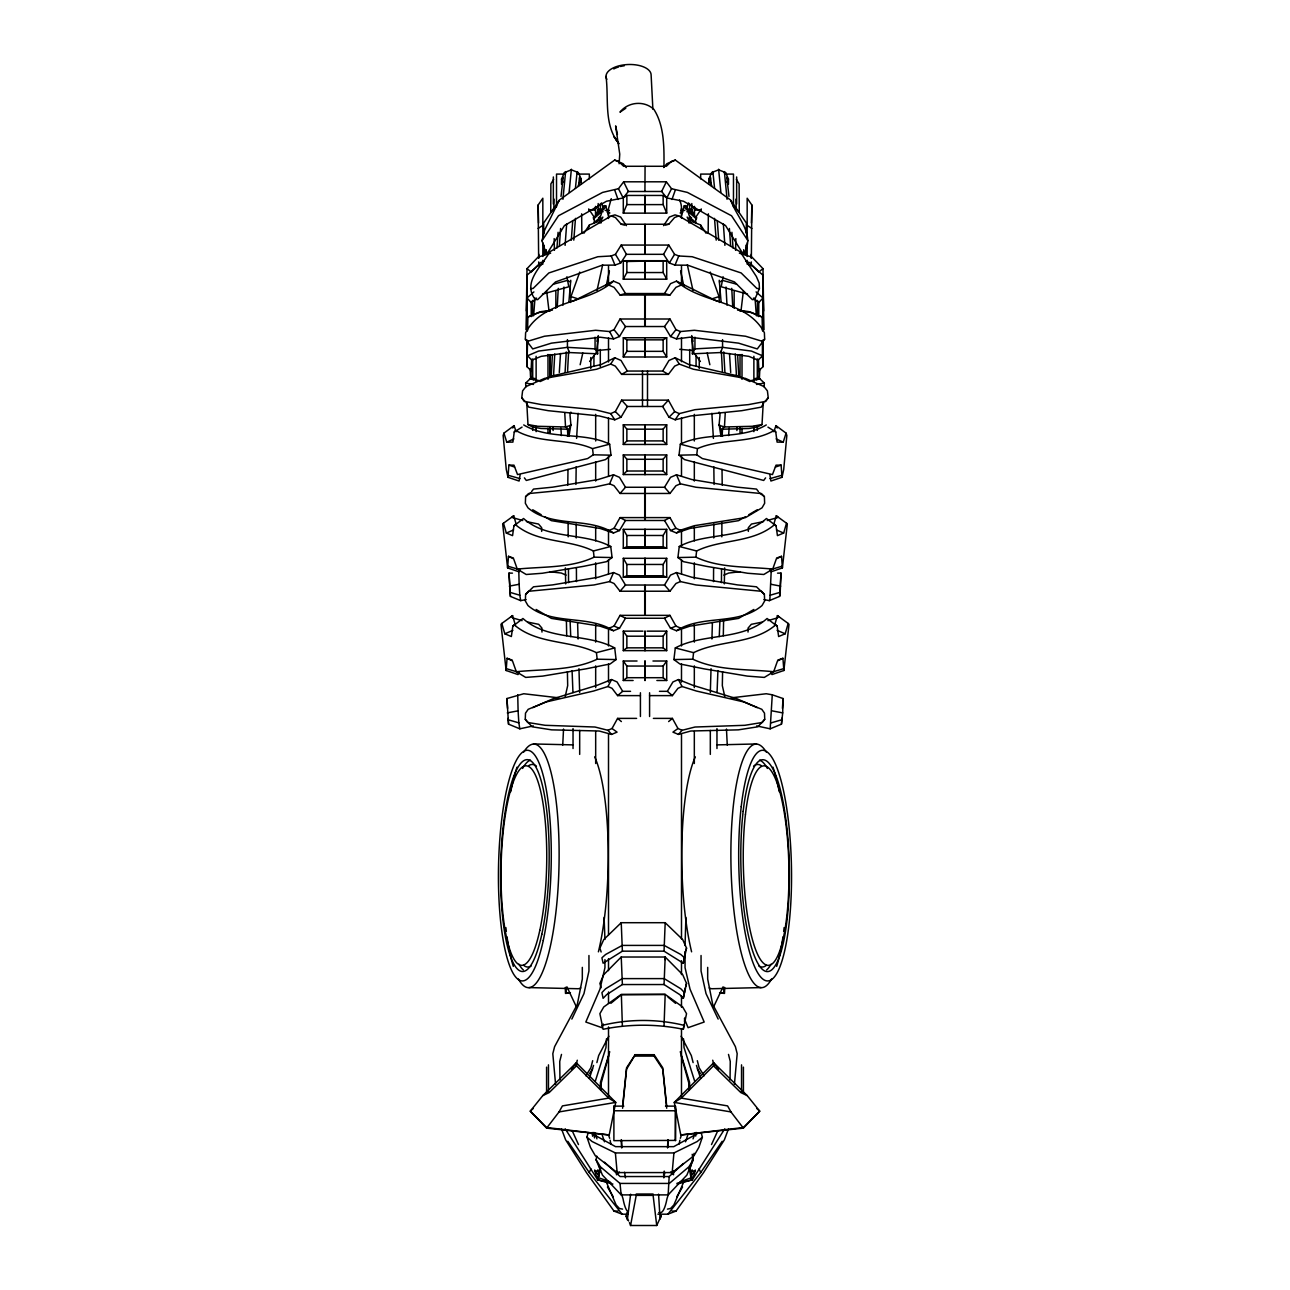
<?xml version="1.0" encoding="UTF-8"?>
<svg xmlns="http://www.w3.org/2000/svg" width="1290" height="1290" viewBox="0 0 1290 1290"><rect width="100%" height="100%" fill="white"/><g stroke="black" fill="none" stroke-linecap="round" stroke-linejoin="round"><path stroke-width="1.5" d="M713.418 438.39L711.854 413.268M695.713 223.089L695.729 217.268L701.292 208.932M713.515 581.58L713.596 567.697M713.757 537.962L713.838 524.079M714.063 484.427L713.822 466.835M748.345 531.399L748.377 527.658L751.473 524.046L763.583 521.579M748.023 632.068L748.055 628.117L751.312 624.328L762.229 622.103M553.555 375.503L554.748 353.944M721.433 582.661L721.545 568.729M721.803 536.866L721.916 522.934M722.223 485.088L722.013 469.383M708.146 233.458L708.355 213.817M551.249 376.148L552.378 354.589M771.178 571.663L769.92 598.705L769.308 600.64L763.97 599.576M731.333 697.826L766.26 693.746L772.275 694.794L770.178 728.818L756.666 725.915M777.548 573.147L780.998 573.099L780.079 595.125L779.579 596.399L769.308 600.64M772.275 694.794L783.046 698.535L782.707 712.886L781.466 724.158L770.178 728.818M527.013 275.205L526.368 329.885L527.013 275.205L538.027 265.53L541.865 264.498M526.368 310.971L527.013 268.642L538.027 257.161L550.653 253.146M751.231 265.869L751.296 261.935M751.361 257.984L751.86 204.997L747.168 198.225L747.168 237.021M665.076 959.631L665.188 957.019L682.684 974.66L686.538 983.432L683.313 998.315L679.782 994.638L664.044 984.544L665.188 957.019L621.232 957.019L603.752 974.66L599.882 983.432L601.14 987.753M722.594 671.655L722.319 685.619L724.867 696.842M723.303 635.744L723.609 619.797M724.319 583.886L724.625 567.923M520.128 474.752L519.112 481.025L507.986 477.316L508.873 465.126L513.968 465.158L517.532 474.575L587.643 458.563L593.271 454.79L610.976 455.176L609.67 444.163C583.177 431.295 549.798 440.438 523.724 424.942M508.276 566.31L519.806 569.761L518.87 571.776L507.599 567.906L508.486 556.312L513.452 558.07M506.857 668.817L518.983 672.445L518 674.557L506.132 670.494L507.067 658.287L512.291 660.125M567.842 435.52L567.423 428.328M665.188 922.705L682.684 939.588L686.538 948.069L683.313 963.211L664.044 951.165L665.188 922.705L621.232 922.705L603.752 939.588L599.882 948.069L601.14 951.988M735.59 250.357L735.832 238.586M554.055 199.144L553.829 208.851L550.733 211.963L550.878 183.906L553.62 179.342M745.668 255.275L745.894 245.197M746.152 233.119L746.378 223.041L730.817 200.595M751.425 222.993L751.86 204.997M664.044 1025.776L665.188 994.413L621.232 994.413L603.752 1006.974L599.882 1013.666L603.107 1029.291C629.439 1023.873 656.981 1023.873 683.313 1029.291L686.538 1013.666L682.684 1006.974L665.188 994.413L621.361 994.703L610.863 1003.33M724.029 987.382L723.884 993.348L719.578 992.671L724.512 993.429L724.706 987.479M527.207 330.885L527.578 317.147L538.575 312.486L550.121 310.987M763.051 320.13L763.019 294.088M710.322 692.456L711.032 668.704M711.919 639.001L712.386 623.167M576.178 466.835L575.937 484.427M601.027 1090.26L601.285 1082.697L608.719 1055.881M600.253 1087.889L600.463 1082.278L609.735 1051.737M525.611 496.634L525.353 503.277L527.965 507.825C552.072 528.207 587.772 516.484 613.524 532.963L619.474 530.545L625.489 520.483L644.71 520.483L644.71 487.265L625.489 487.265L620.038 493.457L614.024 485.701L609.606 483.815L593.997 487.249L528.513 493.57L525.611 496.634L530.577 492.844M644.71 591.223L620.038 591.223L614.024 583.483L609.606 581.58L593.997 584.967L528.513 591.288L525.611 594.368L525.353 600.995L527.965 605.542C552.072 625.94 587.788 614.169 613.524 630.729L619.474 628.311L625.489 618.249L644.71 618.249M607.945 730.301L612.024 728.511L617.072 732.139L611.573 734.413L607.945 730.301L595.013 727.028L545.186 725.303L527.691 722.481L525.272 719.304L525.498 713.16L528.191 709.307L546.073 701.97L593.513 691.053L607.945 686.522L612.024 688.312L617.604 695.616L640.421 695.616M623.828 1106.127L613.895 1106.127L613.734 1110.771L675.589 1110.771L675.428 1140.65L675.428 1106.127L665.495 1106.127M667.688 1147.52L667.978 1139.634M525.353 339.189L525.611 332.756C543.025 299.635 588.143 304.134 613.524 281.139L619.474 283.671L625.489 293.539L644.71 293.539L644.71 326.531L625.489 326.531L620.038 319.001L614.024 329.659L609.606 331.546L595.625 330.272L544.444 336.239L527.965 341.221L525.353 339.189L532.722 348.929L551.41 343.156L600.14 337.206L613.524 338.931L619.474 336.529L625.489 326.531M667.543 1147.874L667.833 1140.328M717.047 692.585L717.917 670.606M719.272 636.631L719.917 620.635M611.218 215.914L615.443 217.558L621.2 224.234L644.823 224.234L644.823 254.323L626.424 254.323L620.667 263.015L614.975 265.095L602.156 265.208L555.522 281.946L537.656 299.667L535.157 299.328C521.966 282.123 542.139 266.03 549.782 251.808L611.218 215.914L614.975 214.898L620.667 217.091L626.424 225.669M759.858 368.65L759.342 379.26L758.423 360.313M562.73 745.12L563.537 729.027M565.133 696.842L567.681 685.619L567.407 671.655M541.994 240.762L544.702 229.959L559.279 200.144L614.653 160.089L618.458 161.298L623.65 166.281L666.35 166.281L671.542 161.298L675.347 160.089L730.721 200.144C736.509 217.155 755.811 234.57 743.895 253.372L741.653 251.711L725.544 225.54L683.506 201.24L666.833 197.951L661.641 191.484L628.359 191.484L623.167 197.951L606.494 201.24L564.456 225.54L548.347 251.711L546.105 253.372L541.994 240.762L558.457 215.769L602.591 192.42L618.458 188.711L623.65 181.809L666.35 181.809L671.542 188.711L687.409 192.42L731.543 215.769L748.006 240.762M546.105 253.372L546.299 249.696M570.648 302.473L570.954 296.587L579.742 272.077M567.987 469.383L567.777 485.088M725.238 413.139L724.464 426.958L721.852 429.215L748.942 428.49L757.327 427.071L762.019 424.555L763.245 402.819M764.131 387.016L764.357 383.065L760.02 379.002L755.053 378.422M531.786 359.346L531.786 371.359L526.933 366.634L527.578 340.318M606.461 1038.869L605.961 1047.544L595.303 1081.23M685.893 917.4L685.054 945.506M779.579 596.399L780.998 573.099M781.466 724.158L781.837 718.24M782.433 708.387L783.046 698.535M728.64 435.585L729.108 428.119M743.379 1128.137L730.962 1111.932L674.267 1102.402L681.346 1098.129L713.483 1065.814L713.676 1062.783L747.2 1095.597L759.729 1111.158L743.379 1128.137L680.781 1134.974L674.267 1102.402L713.676 1062.783L718.498 1069.104M663.947 167.103C664.14 148.028 664.463 125.888 653.917 109.408C644.307 100.281 628.02 101.765 619.974 112.182L625.779 108.247M619.103 163.766L619.748 154.123L615.62 125.888L617.442 134.466M730.043 1079.843L730.269 1061.444L728.495 1054.414M556.957 247.986L558.086 232.297M559.344 246.116L560.602 228.475M565.101 245.358L566.665 223.767M571.276 240.246L572.744 220.703M573.792 240.133L575.485 218.381M734.429 1084.132L737.187 1053.704L735.397 1046.674L712.677 1004.394L707.678 979.013L707.678 967.371M533.625 315.744L534.995 297.99M562.924 199.289L565.617 171.586M568.874 302.199L570.76 280.252M578.146 413.268L576.582 438.39M588.208 1132.539L586.95 1137.135L590.433 1147.31L595.271 1155.663L617.152 1172.578L672.171 1172.578L673.928 1152.938L697.229 1141.521L702.373 1137.135L701.115 1132.539M559.296 372.488L560.505 353.508M569.148 192.21L571.373 169.216M565.101 372.165L566.262 351.928M575.404 188.372L577.13 171.586M622.602 1108.239L626.569 1069.184L635.212 1054.704L654.095 1054.704L662.738 1067.781L666.64 1105.466M596.77 1156.114L596.061 1159.758L602.462 1175.126L621.167 1194.895L668.156 1194.895L669.171 1176.544L683.41 1163.515M622.667 1105.466L626.569 1067.781L635.212 1054.704M695.713 1136.087L696.132 1132.394M561.005 196.451L563.23 177.294M567.584 371.246L568.648 350.815M765.599 477.881L763.696 480.444L684.571 459.611L679.024 455.176L680.33 444.163C706.823 431.295 740.202 440.438 766.276 424.942M769.872 474.752L770.888 481.025L782.014 477.316L781.127 465.126L776.032 465.158L772.468 474.575L702.357 458.563L696.729 454.79L697.471 448.614C721.626 438.019 751.054 443.97 774.516 430.296L775.758 432.005L777.096 442.115L783.24 442.147L786.062 433.134L775.967 425.652L773.823 431.715M521.757 397.755L522.595 390.87L526.03 386.548L544.622 378.389L596.641 369.23L610.686 364.086L614.782 357.749L621.022 360.458L627.343 371.052L662.657 371.052L668.381 374.374L674.686 366.118L679.314 364.086L693.359 369.23L745.378 378.389L763.97 386.548L767.405 390.87L768.243 397.755L765.76 401.351L748.523 404.608L694.955 409.688L679.314 413.606L674.686 411.575L668.381 400.142L621.619 400.142L615.314 411.575L610.686 413.606L595.045 409.688L541.478 404.608L524.24 401.351L521.757 397.755L525.159 401.69M781.724 566.31L770.194 569.761L771.13 571.776L782.401 567.906L781.514 556.312L776.338 558.876L772.726 569.1L763.825 574.485L747.7 573.26L706.614 566.375L683.539 561.682L677.927 557.554L679.25 546.492C706.146 532.044 742.347 540.01 766.453 518.515L776.08 525.852L777.435 535.64L783.659 533.06L786.513 523.208L776.29 515.758L773.549 525.111M783.143 668.817L771.017 672.445L772 674.557L783.869 670.494L782.933 658.287L777.483 660.98L773.678 671.735L764.309 677.411L747.329 676.105L704.114 668.865L679.814 663.931L673.912 659.577L675.299 647.935C703.614 632.745 741.702 641.114 767.066 618.507L777.209 626.231L778.628 636.534L785.175 633.809L788.19 623.457L777.418 615.604L774.548 625.457M772.726 569.1C747.216 566.487 719.288 568.261 695.89 557.167L696.632 550.975C721.255 538.833 753.021 543.332 774.822 524.417L776.08 525.852M773.678 671.735C746.829 668.978 717.434 670.865 692.811 659.19L693.585 652.659C719.514 639.888 752.941 644.629 775.871 624.731L777.209 626.231M740.992 310.971L743.346 291.217M596.722 350.3L598.415 336.69M630.633 1194.201L627.343 1219.808L626.134 1216.099L626.972 1212.552M722.577 428.328L722.158 435.52M609.67 444.163L592.529 448.614C568.374 438.019 538.946 443.97 515.484 430.296L514.242 432.005L512.904 442.115L506.76 442.147L503.938 433.134L514.033 425.652L516.177 431.715M578.533 185.937L579.516 177.294M508.486 556.312L513.662 558.876L517.274 569.1L526.175 574.485L542.3 573.26L583.386 566.375L606.461 561.682L612.073 557.554L610.75 546.492L593.368 550.975C568.745 538.833 536.979 543.332 515.178 524.417L513.92 525.852L512.565 535.64L506.341 533.06L503.487 523.208L513.71 515.758L516.452 525.111M507.067 658.287L512.517 660.98L516.322 671.735L525.691 677.411L542.671 676.105L585.886 668.865L610.186 663.931L616.088 659.577L614.701 647.935L596.415 652.659C570.486 639.888 537.059 644.629 514.13 624.731L512.791 626.231L511.372 636.534L504.825 633.809L501.81 623.457L512.582 615.604L515.452 625.457M683.313 1029.291L683.877 1025.373M684.442 1021.47L685.006 1017.552M526.981 294.088L526.949 320.13M568.971 436.294L570.889 424.62L569.97 414.735L570.889 412.107M663.834 1177.867L664.785 1172.288M683.313 963.211L685.28 951.988M663.544 1174.98L664.237 1171.078M782.401 567.906L787.319 524.046L786.513 523.208M783.869 670.494L789.029 624.328L788.19 623.457M612.895 1184.059L597.593 1179.818L600.527 1169.53M683.313 998.315L685.28 987.753M630.568 1225.5L636.212 1195.379L653.111 1195.379L656.723 1225.5L630.568 1225.5L629.439 1222.646M609.219 1134.974L615.733 1102.402L576.324 1062.783L542.8 1095.597L530.271 1111.158L546.621 1128.137L609.219 1134.974L546.525 1127.492L530.271 1111.158L533.189 1108.529M597.044 341.399L598.286 335.577M679.088 1144.085L679.911 1140.215M606.106 286.315L609.412 270.916M782.014 477.316L783.723 469.447L786.852 435.472L786.062 433.134M597.044 290.315L602.656 264.837M580.145 364.731L582.822 352.992M561.505 1054.414L559.731 1061.444L559.957 1079.843M575.937 1065.492L577.275 1060.219M592.674 1060.702L590.885 1067.733L585.886 1075.795M596.883 1062.589L598.673 1055.559L608.864 1036.209M557.248 307.197L558.247 288.347M563.004 305.133L564.004 287.025M689.489 1170.627L694.117 1153.308M611.266 198.66L608.509 208.577L608.509 218.478M567.342 436.084L570.631 424.475M681.023 217.042L684.281 205.755L685.99 205.642L687.038 208.109L693.649 213.753L692.52 214.64L685.522 208.593L684.281 205.755M685.7 986.302L686.538 983.432M690.569 1171.997L695.358 1170.32L692.682 1179.27L724.787 1128.798M596.044 216.027L598.189 209.238L598.189 203.546M595.674 221.219L600.205 217.381L602.107 211.334L593.529 218.978M668.655 1193.444L666.962 1198.829A39.329 8.724 -90 0 1 660.109 1212.648L658.803 1212.568M685.7 950.682L686.538 948.069M589.417 1078.343L593.561 1065.427M588.079 229.152L589.433 224.976L597.48 221.751L601.108 222.96M685.538 1141.795L687.86 1134.765M503.938 433.134L503.148 435.472L506.277 469.447L507.986 477.316M693.053 1138.86L694.988 1133.2M702.373 1137.135L698.89 1147.31L694.052 1155.663L672.171 1172.578M686.877 207.625L688.505 202.901M596.077 222.009L598.899 219.574L600.043 216.252M680.33 1138.28L681.62 1134.555M531.577 360.313L530.658 379.26L530.142 368.65M690.908 1173.674L692.23 1169.885M671.961 199.499L675.347 189.936M692.375 337.932L692.375 353.831L720.642 352.541L722.561 347.349L722.561 339.625M728.495 1128.895L724.399 1139.796L703.372 1172.868L676.008 1211.084L667.881 1214.196L657.868 1214.196M692.198 1154.292L693.262 1159.758L686.861 1175.126L668.156 1194.895M656.723 1225.5L661.254 1215.664L660.077 1219.018L658.561 1194.153M678.782 215.914L674.557 217.558L668.801 224.234L645.177 224.234L645.177 254.323L663.576 254.323L669.333 263.015L675.025 265.095L678.782 255.968L692.166 256.726L741.137 272.948L756.908 288.476L759.407 288.589L759.165 283.026L756.391 276.528L740.218 251.808L678.782 215.914L675.025 214.898L669.333 217.091L663.576 225.669M603.398 1024.083L601.914 1027.679L585.821 1022.035L599.963 989.172L604.946 967.677L604.946 959.615M683.813 1181.705L673.88 1204.925L670.606 1208.456L667.43 1209.133M623.296 213.14L626.859 204.61L626.859 195.451L663.141 195.451L666.704 197.805L666.704 213.14L623.296 213.14L623.296 197.805L626.859 195.451M759.407 288.589L754.844 299.328L752.344 299.667L734.478 281.946L687.844 265.208L675.025 265.095M605.72 205.755L604.478 208.593L597.48 214.64L596.351 213.753L602.962 208.109L604.01 205.642L605.72 205.755L608.977 217.042M609.606 483.815L613.524 474.785L619.474 477.332L625.489 487.265M609.606 581.58L613.524 572.567L619.474 575.098L625.489 585.031L644.71 585.031L644.71 615.362L620.038 615.362L614.024 626.101L609.606 627.988M581.21 184.293L581.21 179.052L578.323 172.554L571.373 169.861L564.423 172.554L561.537 179.052L561.537 184.293M578.323 185.566L581.21 179.052L579.516 178.278M728.463 184.293L728.463 179.052L725.577 172.554L718.627 169.861L711.677 172.554L708.791 179.052L708.791 184.293M727.028 182.309L728.463 179.052L726.77 178.278M711.516 1144.569L717.643 1131.056M628.133 1214.196L622.119 1214.196L589.256 1172.513L590.917 1168.885M714.096 1005.829L723.061 986.85M571.841 1019.068L583.967 993.623L588.95 970.999L588.95 955.503M661.641 191.484L666.35 181.809M666.833 197.951L671.542 188.711M692.375 353.831L694.939 348.881L694.939 337.206M607.945 686.522L611.573 679.556L617.072 681.959L622.651 691.327L630.552 691.327M512.775 428.022L514.033 425.652M664.511 326.531L670.526 336.529L676.476 338.931L680.394 331.546L694.375 330.272L745.556 336.239L762.035 341.221L764.648 339.189L764.389 332.756C746.975 299.635 701.857 304.134 676.476 281.139L670.526 283.671L664.511 293.539L645.29 293.539L645.29 326.531L664.511 326.531L669.962 319.001L675.976 329.659L680.394 331.546M682.539 1187.042L676.669 1196.91M623.296 279.204L626.859 272.545L626.859 261.499L623.296 260.709L623.296 279.204L666.704 279.204L666.704 260.709L623.296 260.709M612.024 728.511L617.604 718.385L636.615 718.385M559.038 1111.932L562.424 1105.901L608.654 1098.129L615.733 1102.402L559.038 1111.932L546.621 1128.137M609.606 530.222L614.024 528.319L620.038 517.596L644.71 517.596M663.576 254.323L668.801 245.068L674.557 254.323L678.782 255.968M666.704 548.25L663.141 546.783L663.141 535.479L666.704 529.335L623.296 529.335L623.296 548.25L666.704 548.25L666.704 529.335M666.704 577.227L663.141 575.759L663.141 564.456L666.704 558.312L623.296 558.312L623.296 577.227L666.704 577.227L666.704 558.312M763.696 402.996L761.277 407.14L741.75 410.688L690.747 415.944L675.218 419.798L668.978 417.218L662.657 406.479L627.343 406.479L621.619 400.142M526.304 402.996L528.723 407.14L548.25 410.688L599.253 415.944L614.782 419.798L621.022 417.218L627.343 406.479M662.657 371.052L668.978 360.458L675.218 357.749L688.715 364.49L737.574 375.874L749.893 381.566M659.448 691.327L667.349 691.327L672.928 681.959L678.427 679.556L692.714 685.248L737.203 698.857L757.198 707.646M669.333 263.015L674.557 254.323M645.29 493.457L669.962 493.457L675.976 485.701L680.394 483.815L696.003 487.249L761.487 493.57L764.389 496.634L764.648 503.277L762.035 507.825L745.556 517.564L694.375 525.691L680.394 530.222L675.976 528.319L669.962 517.596L664.511 520.483L645.29 520.483L645.29 487.265L664.511 487.265L670.526 477.332L676.476 474.785L691.924 479.558L737.332 487.168L756.488 489.087L758.439 491.587M680.394 627.988L675.976 626.101L669.962 615.362L645.29 615.362L645.29 585.031L664.511 585.031L670.526 575.098L676.476 572.567L691.924 577.275L737.332 584.886L756.488 586.805L764.389 594.368L764.648 600.995L762.035 605.542C737.928 625.94 702.212 614.169 676.476 630.729L670.526 628.311L664.511 618.249L645.29 618.249M693.262 1159.758L688.925 1166.789L669.317 1183.43L620.006 1183.43L600.398 1166.789L596.061 1159.758M530.593 288.589L533.093 288.476L548.863 272.948L597.834 256.726L611.218 255.968L615.443 254.323L621.2 245.068L644.823 245.068M623.296 356.991L626.859 351.348L626.859 339.851L623.296 337.754L623.296 356.991L666.704 356.991L666.704 337.754L623.296 337.754M675.218 419.798L679.314 413.606M764.648 339.189L757.278 348.929L738.59 343.156L689.86 337.206L676.476 338.931M756.279 379.841L758.423 376.615M583.87 233.297L589.433 224.976M589.466 1073.651L592.642 1068.91M667.881 1214.196L700.744 1172.513L722.19 1141.295M538.639 257.984L538.14 204.997L542.832 198.225L542.832 237.021M559.183 200.595L543.622 223.041L543.848 233.119M666.704 631.149L666.704 650.628L663.141 647.838L663.141 636.196L666.704 631.149L647.064 631.149M666.704 661.012L666.704 680.491L663.141 677.702L663.141 666.059L666.704 661.012L652.966 661.012M600.834 1167.869L599.447 1169.804L597.593 1179.818L611.025 1182.817M596.786 207.126L594.593 210.044L588.95 210.238M589.611 361.49L596.48 352.235M649.579 695.616L672.396 695.616L677.976 688.312L682.055 686.522L696.487 691.053L743.927 701.97L761.81 709.307L764.502 713.16L764.728 719.304L762.309 722.481L744.814 725.303L694.988 727.028L682.055 730.301L678.427 734.413L672.928 732.139L677.976 728.511L682.055 730.301M571.502 1069.104L576.324 1062.783L576.517 1065.814L608.654 1098.129M645.29 591.223L669.962 591.223L675.976 583.483L680.394 581.58L696.003 584.967L761.487 591.288L764.389 594.368M531.561 491.587L533.512 489.087L552.668 487.168L598.076 479.558L613.524 474.785M645.29 295.007L669.962 295.007L675.976 287.315L680.394 285.429M670.526 336.529L675.976 329.659M689.957 216.252L691.101 219.574L689.376 221.735L687.151 217.107L690.037 219.413M690.731 1176.029L695.358 1170.32M663.721 167.571L666.833 163.733L675.347 160.089M666.704 444.453L663.141 440.906L663.141 429.183L666.704 424.829L623.296 424.829L623.296 444.453L666.704 444.453L666.704 424.829M666.704 474.559L663.141 471.011L663.141 459.288L666.704 454.935L623.296 454.935L623.296 474.559L666.704 474.559L666.704 454.935M764.841 401.69L768.243 397.755M620.038 591.223L625.489 585.031M662.657 406.479L668.381 400.142M503.487 523.208L502.681 524.046L507.599 567.906M501.81 623.457L500.972 624.328L506.132 670.494M623.296 444.453L626.859 440.906L663.141 440.906M623.296 474.559L626.859 471.011L663.141 471.011M668.978 417.218L674.686 411.575M576.517 1065.814L549.169 1092.582L542.8 1095.597M763.067 340.689L763.067 366.634L758.214 371.359L758.214 359.346M525.869 387.016L525.643 383.065L529.98 379.002L534.947 378.422M686.877 211.754L689.602 209.238L691.811 209.238L693.956 216.027M618.716 1172.691L619.394 1172.078L616.491 1174.755L616.491 1171.03M533.899 291.927L527.013 297.974L531.222 302.602L536.576 298.071M764.728 719.304L757.907 726.786L738.364 729.85L690.811 731.011L678.427 734.413M698.229 1133.136L673.767 1146.649L615.54 1146.649L591.094 1133.136M593.158 217.897L600.608 211.512M617.604 695.616L622.651 691.327M513.71 515.758L511.808 517.387L522.756 520.531M510.566 617.313L512.582 615.604M668.623 721.578L672.396 718.385L677.976 728.511M599.963 219.413L602.849 217.107L600.624 221.735L598.899 219.574M610.976 455.176L605.429 459.611L526.304 480.444L524.401 477.881M739.347 253.146L751.973 257.161L762.987 268.642L758.778 271.997L749.393 262.579L745.636 261.322M642.936 631.149L623.296 631.149L623.296 650.628L626.859 647.838L663.141 647.838M637.034 661.012L623.296 661.012L623.296 680.491L626.859 677.702L663.141 677.702M525.611 594.368L533.512 586.805L552.668 584.886L598.076 577.275L613.524 572.567M513.92 525.852L523.547 518.515C547.653 540.01 583.854 532.044 610.75 546.492M512.791 626.231L522.934 618.507C548.298 641.114 586.386 632.745 614.701 647.935M664.511 520.483L670.526 530.545L676.476 532.963L680.394 530.222M538.14 228.443L542.832 225.379M664.044 984.544L622.377 984.544L606.655 994.638L603.107 998.315L601.914 992.607L605.591 988.785L622.264 978.61L664.157 978.61L680.83 988.785L684.506 992.607M514.242 432.005L522.047 427.119M612.073 557.554L594.11 557.167C570.712 568.261 542.784 566.487 517.274 569.1M616.088 659.577L597.189 659.19C572.567 670.865 543.171 668.978 516.322 671.735M626.859 339.851L663.141 339.851L666.704 337.754M745.378 516.71L738.59 520.66L689.86 528.449L676.476 532.963M748.781 514.726L757.278 509.76M753.876 609.461L738.59 618.394L689.86 626.166L676.476 630.729M610.686 364.086L615.314 366.118L621.619 374.374L627.343 371.052M664.044 951.165L622.377 951.165L603.107 963.211L601.914 957.793L605.591 954.503L622.264 945.409L664.157 945.409L680.83 954.503L684.506 957.793M613.524 281.139L572.647 301.392M664.511 618.249L669.962 615.362M688.521 210.915L691.811 209.238L691.811 203.546M614.782 357.749L601.285 364.49L552.426 375.874L540.107 381.566M563.23 178.278L561.537 179.052L562.972 182.309M710.484 178.278L708.791 179.052L711.677 185.566M506.76 442.147L513.839 438.939M532.802 707.646L552.797 698.857L597.286 685.248L611.573 679.556M506.341 533.06L513.533 529.964M504.825 633.809L512.92 630.326M723.9 575.114L728.657 573.066L740.363 571.696M623.296 548.25L626.859 546.783L663.141 546.783M623.296 577.227L626.859 575.759L663.141 575.759M670.526 530.545L675.976 528.319M670.526 628.311L675.976 626.101M719.433 281.913L723.11 280.559L736.59 284.171M680.056 1181.785L691.021 1177.883L692.408 1179.818L677.105 1184.059M776.548 558.07L781.514 556.312M777.709 660.125L782.933 658.287M533.334 725.915L519.822 728.818L508.534 724.158L506.954 698.535L523.74 693.746L558.667 697.826M775.419 467.044L781.127 465.126M688.892 222.96L692.52 221.751L700.567 224.976L706.13 233.297M544.364 261.322L540.607 262.579L531.222 271.997L527.013 268.642M711.951 298.877L719.046 296.587L710.258 272.077M571.26 425.184L565.536 426.958L537.769 426.297L527.981 424.555L526.755 402.819M770.194 595.222L780.337 592.271M771.162 722.851L782.304 719.626M680.12 212.979L682.781 212.205M767.244 520.531L778.193 517.387L776.29 515.758M767.905 620.635L777.515 617.862M724.383 172.908L725.577 172.554M577.13 172.908L578.323 172.554M542.477 294.136L568.793 286.767L566.89 276.769M769.969 478.622L781.337 475.429M665.318 225.186L668.801 224.234M609.606 285.429L614.024 287.315L620.038 295.007L625.489 293.539M553.41 284.171L566.89 280.559L570.567 281.913M677.057 1183.236L692.408 1179.818L690.553 1169.804L689.166 1167.869L691.021 1177.883M626.859 261.499L666.704 260.709M512.452 573.147L509.002 573.099L510.421 596.399L520.692 600.64L526.03 599.576M507.293 712.886L518.096 710.838L517.725 694.794M509.292 586.144L519.128 584.273L518.822 571.663M601.914 1025.453C628.859 1018.81 657.561 1018.81 684.506 1025.453M756.521 384.452L764.357 383.065M762.019 424.555L752.231 426.297L724.464 426.958L718.74 425.184M751.635 380.405L760.02 379.002M569.358 352.541L541.171 356.346L531.786 360.184L527.578 355.75L538.575 351.074L567.439 347.349L595.061 348.881L597.625 353.831L569.358 352.541L567.439 347.349L567.439 339.625M552.442 310.1L541.171 311.616L527.578 317.147L527.578 330.659M680.781 1134.974L743.475 1127.492L759.729 1111.158L756.811 1108.529M598.35 350.38L610.315 349.3M598.463 217.542L600.205 217.381M622.57 1209.133L619.394 1208.456L616.12 1204.925L606.187 1181.705M694.939 348.881L722.561 347.349L751.425 351.074L762.422 355.75L763.067 366.634M717.224 744.878L756.537 743.959M761.084 987.592L711.951 988.737A121.857 27.799 88.7 0 1 709.21 987.963M679.024 455.176L696.729 454.79M677.927 557.554L695.89 557.167M673.912 659.577L692.811 659.19M564.246 174.085L556.522 174.085L556.522 206.9M577.759 174.085L589.337 174.085L589.337 178.891M712.241 174.085L700.663 174.085L700.663 178.891M725.754 174.085L733.478 174.085L733.478 206.9M626.859 204.61L663.141 204.61L666.704 213.14M603.123 211.754L600.398 209.238L598.189 209.238L601.479 210.915M605.187 210.431L609.186 210.431M680.814 210.431L684.813 210.431M645.177 245.068L668.801 245.068M626.859 272.545L663.141 272.545L666.704 279.204M620.038 295.007L644.71 295.007M620.038 319.001L644.71 319.001M645.29 319.001L669.962 319.001M626.859 351.348L663.141 351.348L666.704 356.991M621.619 374.374L668.381 374.374M623.296 424.829L626.859 429.183L663.141 429.183M623.296 454.935L626.859 459.288L663.141 459.288M620.038 493.457L644.71 493.457M645.29 517.596L669.962 517.596M623.296 529.335L626.859 535.479L663.141 535.479M623.296 558.312L626.859 564.456L663.141 564.456M623.296 631.149L626.859 636.196L663.141 636.196M623.296 650.628L666.704 650.628M623.296 661.012L626.859 666.059L663.141 666.059M623.296 680.491L633.116 680.491M656.884 680.491L666.704 680.491M653.385 718.385L672.396 718.385M635.212 1056.091L654.095 1056.091L662.738 1069.184L666.704 1108.239M675.589 1140.408L613.895 1140.65L613.895 1106.127M586.95 1137.135L592.094 1141.521L615.378 1152.938L673.928 1152.938M669.171 1176.544L620.135 1176.544L604.478 1162.209M636.212 1194.024L653.111 1194.024M561.505 1128.895L565.601 1139.796L586.628 1172.868L613.992 1211.084L618.007 1211.084M671.993 1211.084L676.008 1211.084M533.463 743.959L572.776 744.878M528.916 987.592L578.049 988.737A121.857 27.799 -88.7 0 0 580.79 987.963M701.051 210.238L695.407 210.044L693.214 207.126M696.471 218.978L687.893 211.334L689.795 217.381L691.537 217.542M679.685 349.3L691.65 350.38M549.637 571.696L561.344 573.066L566.1 575.114M739.88 310.987L751.425 312.486L762.422 317.147L762.793 330.885M737.558 310.1L748.829 311.616L762.422 317.147L762.422 330.659M720.642 352.541L748.829 356.346L758.214 360.184L762.422 355.75L762.422 340.318M529.98 379.002L538.365 380.405M681.346 1098.129L727.576 1105.901L730.962 1111.932M525.643 383.065L533.48 384.452M770.872 584.273L780.708 586.144M771.904 710.838L782.707 712.886M526.417 521.579L538.527 524.046L541.623 527.658L541.655 531.399M527.771 622.103L538.688 624.328L541.945 628.117L541.977 632.068M679.25 546.492L696.632 550.975M675.299 647.935L693.585 652.659M680.33 444.163L697.471 448.614M748.135 264.498L751.973 265.53L762.987 275.205L763.632 329.885L762.987 275.205M664.511 293.539L669.962 295.007M621.2 224.234L624.683 225.186M611.573 734.413L599.189 731.011L551.636 729.85L532.093 726.786L525.272 719.304M747.523 294.136L721.207 286.767L723.11 276.769M508.663 475.429L520.031 478.622M711.677 172.554L712.87 172.908M564.423 172.554L565.617 172.908M512.485 617.862L522.095 620.635M607.219 212.205L609.88 212.979M509.663 592.271L519.806 595.222L520.692 600.64M507.696 719.626L518.838 722.851L519.822 728.818M570.954 296.587L578.049 298.877M508.873 465.126L514.581 467.044M613.524 532.963L600.14 528.449L551.41 520.66L544.622 516.71M613.524 630.729L600.14 626.166L551.41 618.394L536.124 609.461M565.213 1128.798L597.318 1179.27L594.642 1170.32L599.431 1171.997M598.979 1177.883L609.944 1181.785M613.992 1211.084L622.119 1214.196M614.024 626.101L619.474 628.311M614.024 528.319L619.474 530.545M776.467 529.964L783.659 533.06M777.08 630.326L785.175 633.809M776.161 438.939L783.24 442.147M717.353 301.392L676.476 281.139M747.2 1095.597L740.831 1092.582L713.483 1065.814M620.038 517.596L625.489 520.483M620.038 615.362L625.489 618.249M527.981 424.555L532.673 427.071L541.058 428.49L568.148 429.215L565.536 426.958L564.762 413.139M532.722 509.76L541.22 514.726M614.653 160.089L623.167 163.733L626.279 167.571M767.953 427.119L775.758 432.005M747.168 225.379L751.86 228.443M759.423 492.844L764.389 496.634M668.075 997.154L675.573 1003.33M617.604 718.385L621.377 721.578M753.425 298.071L758.778 302.602L762.987 297.974L756.101 291.927M689.795 217.381L694.326 221.219M777.418 615.604L779.434 617.313M667.349 691.327L672.396 695.616M689.392 211.512L696.842 217.897M691.101 219.574L693.923 222.009M671.284 1172.691L670.606 1172.078L673.509 1174.755L673.509 1171.03M615.314 411.575L621.022 417.218M664.511 487.265L669.962 493.457M664.511 585.031L669.962 591.223M594.642 1170.32L599.269 1176.029M614.024 329.659L619.474 336.529M693.52 352.235L700.389 361.49M617.136 141.239L618.958 143.77L613.976 136.514L617.136 141.239C603.881 122.873 608.848 97.669 606.01 76.433M567.81 1141.295L589.256 1172.513M697.358 1068.91L700.534 1073.651M588.708 208.932L594.271 217.268L594.287 223.089M610.686 413.606L614.782 419.798M531.577 376.615L533.721 379.841M613.331 1196.91L607.461 1187.042M675.218 357.749L679.314 364.086M704.114 1075.795L699.115 1067.733L697.326 1060.702M736.38 179.342L739.122 183.906L739.267 211.963L736.171 208.851L735.945 199.144M615.443 254.323L620.667 263.015M621.2 245.068L626.424 254.323M609.606 331.546L613.524 338.931M775.967 425.652L777.225 428.022M681.136 1036.209L691.327 1055.559L693.117 1062.589M678.427 679.556L682.055 686.522M618.458 188.711L623.167 197.951M626.134 1216.099L628.617 1221.017M623.65 181.809L628.359 191.484M718.159 1019.068L706.033 993.623L701.051 970.999L701.051 955.503M566.939 986.85L575.904 1005.829M699.083 1168.885L700.744 1172.513M572.357 1131.056L578.484 1144.569M676.476 474.785L680.394 483.815M676.476 572.567L680.394 581.58M621.361 994.703L622.377 1025.776M684.377 1018.713L688.086 1027.679L704.179 1022.035L690.037 989.172L685.054 967.677L685.054 951.552M611.218 255.968L614.975 265.095M614.653 189.936L618.039 199.499M597.77 1169.885L599.092 1173.674M719.111 412.107L720.03 414.735L719.111 424.62L721.029 436.294M608.38 1134.555L609.67 1138.28M601.495 202.901L603.123 207.625M595.013 1133.2L596.947 1138.86M602.14 1134.765L604.462 1141.795M694.697 1081.23L684.039 1047.544L683.539 1038.869M700.567 224.976L701.921 229.152M696.439 1065.427L700.583 1078.343M621.345 1193.444L623.038 1198.829A39.329 8.724 90 0 0 628.133 1212.052M680.265 1051.737L689.537 1082.278L689.747 1087.889M719.369 424.475L722.658 436.084M681.281 1055.881L688.715 1082.697L688.973 1090.26M599.479 1166.773L600.511 1170.627M732.752 307.197L731.753 288.347M726.996 305.133L725.996 287.025M712.725 1060.219L714.063 1065.492M707.178 352.992L709.855 364.731M687.344 264.837L692.956 290.315M680.588 270.916L683.894 286.315M610.089 1140.215L610.912 1144.085M691.714 335.577L692.956 341.399M624.521 1172.288L625.473 1177.867M711.467 185.937L710.484 177.294M691.585 336.69L693.278 350.3M593.368 550.975L594.11 557.167M596.415 652.659L597.189 659.19M546.654 291.217L549.008 310.971M592.529 448.614L593.271 454.79M722.416 371.246L721.352 350.815M728.995 196.451L726.77 177.294M593.868 1132.394L594.497 1137.925M620.006 1183.43L621.167 1194.895M714.596 188.372L712.87 171.586M724.899 372.165L723.738 351.928M592.239 1132.491L592.594 1136.232M720.852 192.21L718.627 169.216M730.704 372.488L729.495 353.508M615.378 1152.938L617.152 1172.578M719.24 280.252L721.126 302.199M714.515 218.381L716.208 240.133M727.076 199.289L724.383 171.586M717.256 220.703L718.724 240.246M755.005 297.99L756.375 315.744M723.335 223.767L724.899 245.358M555.571 1084.132L552.813 1053.704L554.603 1046.674L577.323 1004.394L582.322 979.013L582.322 967.371M731.914 232.297L733.043 247.986M729.398 228.475L730.656 246.116M560.892 428.119L561.36 435.585M604.107 917.4L604.946 939.459M519.128 584.273L519.806 595.222M518.096 710.838L518.838 722.851M509.002 573.099L510.421 596.399M506.954 698.535L507.567 708.387M508.163 718.24L508.534 724.158M652.885 109.215L651.111 74.836A22.559 11.142 -2.2 0 0 625.327 64.71A22.559 11.142 -2.2 0 0 606.864 79.303M743.701 249.696L743.895 253.372M719.046 296.587L719.352 302.473M726.463 729.027L727.27 745.12M621.232 957.019L622.377 984.544M621.232 922.705L622.377 951.165M621.474 1140.328L621.78 1147.874M570.083 620.635L570.728 636.631M572.083 670.606L572.953 692.585M621.328 1139.634L621.635 1147.52M675.428 1106.127L675.589 1110.771M565.294 987.479L565.488 993.429L570.422 992.671L566.116 993.348L565.971 987.382M577.614 623.167L578.081 639.001M578.968 668.704L579.678 692.456M538.14 204.997L538.575 222.993M554.168 238.586L554.41 250.357M544.106 245.197L544.332 255.275M565.375 567.923L565.681 583.886M566.391 619.797L566.697 635.744M538.704 261.935L538.769 265.869M762.987 268.642L763.632 310.971M738.751 376.148L737.622 354.589M581.645 213.817L581.855 233.458M736.445 375.503L735.252 353.944M568.084 522.934L568.197 536.866M568.455 568.729L568.568 582.661M576.162 524.079L576.243 537.962M576.404 567.697L576.485 581.58M758.778 301.441L758.778 316.614M757.44 300.425L757.44 315.969M757.294 358.991L757.294 379.486M757.294 426.571L757.294 430.409M753.876 356.282L753.876 381.292M753.876 426.442L753.876 431.666M751.231 254.243L751.231 258.113M747.168 242.843L747.168 256.5M747.168 260.306L747.168 264.192M743.411 1067.136L743.411 1092.969M742.008 354.46L742.008 379.341M742.008 428.183L742.008 433.408M741.54 1064.863L741.54 1091.792M740.025 354.573L740.025 377.535M740.025 427.538L740.025 433.424M736.896 426.877L736.896 430.538M736.654 176.956L736.654 204.03M734.139 291.556L734.139 308.326M720.239 288.347L720.239 295.652M716.966 728.56L716.966 748.523M710.322 730.414L710.322 754.392M699.261 357.524L699.261 368.472M696.068 355.782L696.068 366.263M694.488 206.4L694.488 215.833M694.326 414.364L694.326 440.987M694.326 461.772L694.326 481.057M694.326 526.917L694.326 540.881M694.326 562.811L694.326 578.759M694.326 624.328L694.326 642.13M694.326 665.866L694.326 687.618M694.326 731.543L694.326 763.503M689.602 203.546L689.602 209.238M689.699 349.509L689.699 366.57M681.491 208.319L681.491 218.22M681.491 265.708L681.491 283.51M681.491 337.625L681.491 361.716M681.491 417.912L681.491 444.002M681.491 456.047L681.491 476.107M681.491 530.093L681.491 545.993M681.491 559.908L681.491 573.84M681.491 629.875L681.491 645.951M681.491 664.028L681.491 682.12M681.491 734.3L681.491 938.927M681.491 960.727L681.491 974.611M681.491 995.815L681.491 1007.248M681.491 1028.936L681.491 1098.08M663.141 195.451L663.141 204.61M663.141 261.499L663.141 272.545M663.141 339.851L663.141 351.348M654.095 1054.704L654.095 1056.091M649.579 692.762L649.579 716.498M647.499 371.052L647.499 406.479M645.065 166.281L644.935 191.484M645.113 195.451L645.113 213.14M645.113 260.709L645.113 279.204M645.113 337.754L645.113 356.991M645.113 424.829L645.113 444.453M645.113 454.935L645.113 474.559M645.113 529.335L645.113 548.25M645.113 558.312L645.113 577.227M645.113 631.149L645.113 650.628M645.113 661.012L645.113 680.491M644.887 195.451L644.887 213.14M644.887 260.709L644.887 279.204M644.887 337.754L644.887 356.991M644.887 424.829L644.887 444.453M644.887 454.935L644.887 474.559M644.887 529.335L644.887 548.25M644.887 558.312L644.887 577.227M644.887 631.149L644.887 650.628M644.887 661.012L644.887 680.491M642.501 371.052L642.501 406.479M640.421 692.762L640.421 716.498M626.859 429.183L626.859 440.906M626.859 459.288L626.859 471.011M626.859 535.479L626.859 546.783M626.859 564.456L626.859 575.759M626.859 636.196L626.859 647.838M626.859 666.059L626.859 677.702M608.509 265.982L608.509 283.8M608.509 337.916L608.509 361.99M608.509 418.154L608.509 444.179M608.509 456.176L608.509 476.204M608.509 530.093L608.509 545.993M608.509 559.908L608.509 573.84M608.509 629.875L608.509 645.951M608.509 664.028L608.509 682.12M608.509 734.3L608.509 934.96M608.509 958.744L608.509 970.644M608.509 991.994L608.509 1003.443M608.509 1026.937L608.509 1098.08M600.398 203.546L600.398 209.238M600.301 349.509L600.301 366.57M597.625 337.932L597.625 353.831M595.512 206.4L595.512 215.833M595.674 414.364L595.674 440.987M595.674 461.772L595.674 481.057M595.674 526.917L595.674 540.881M595.674 562.811L595.674 578.759M595.674 624.328L595.674 642.13M595.674 665.866L595.674 687.618M595.674 731.543L595.674 763.503M595.061 337.206L595.061 348.881M593.932 355.782L593.932 366.263M590.739 357.524L590.739 368.472M579.678 730.414L579.678 754.392M573.034 728.56L573.034 748.523M569.761 288.347L569.761 295.652M555.861 291.556L555.861 308.326M553.346 176.956L553.346 204.03M553.104 426.877L553.104 430.538M550.137 354.669L550.137 376.986M550.137 428.715L550.137 432.521M549.975 354.573L549.975 377.535M549.975 427.538L549.975 433.424M548.46 1064.863L548.46 1091.792M547.992 354.46L547.992 379.341M547.992 428.183L547.992 433.408M546.589 1067.136L546.589 1092.969M542.832 242.843L542.832 256.5M542.832 260.306L542.832 264.192M538.769 254.243L538.769 258.113M536.124 356.282L536.124 381.292M536.124 426.442L536.124 431.666M532.706 358.991L532.706 379.486M532.706 426.571L532.706 430.409M532.56 300.425L532.56 315.969M531.222 301.441L531.222 316.614M526.933 340.689L526.933 366.634M594.674 756.875A121.857 27.799 -88.7 0 1 598.399 951.827M523.692 752.102A121.857 27.816 -88.7 0 1 558.989 866.412A121.857 27.816 -88.7 0 1 518.435 978.997M513.307 966.387A121.857 27.816 -88.7 0 1 507.035 936.846M506.309 931.283A121.857 27.816 -88.7 0 1 505.874 927.575M510.743 791.721A121.857 27.816 -88.7 0 1 517.032 767.179M523.385 969.951A105.974 24.188 -88.7 0 1 518.967 964.194M522.611 768.437A105.974 24.188 -88.7 0 1 530.448 760.132M531.206 965.968A101.313 23.123 -88.7 0 1 523.692 965.355M528.9 765.534A101.313 23.123 -88.7 0 1 536.43 766.147M691.601 951.827A121.857 27.799 88.7 0 1 695.326 756.875M771.565 978.997A121.857 27.816 88.7 0 1 731.011 866.412A121.857 27.816 88.7 0 1 766.308 752.102M772.968 767.179A121.857 27.816 88.7 0 1 779.257 791.721M784.126 927.575A121.857 27.816 88.7 0 1 783.691 931.283M782.966 936.846A121.857 27.816 88.7 0 1 776.693 966.387M759.552 760.132A105.974 24.188 88.7 0 1 767.389 768.437M771.033 964.194A105.974 24.188 88.7 0 1 766.615 969.951M766.308 965.355A101.313 23.123 88.7 0 1 758.794 965.968M753.57 766.147A101.313 23.123 88.7 0 1 761.1 765.534M679.54 199.982A36.491 25.897 -0.3 0 1 681.201 211.689M613.766 68.934A20.672 10.207 -2.2 0 1 618.603 66.983M620.409 66.483A20.672 10.207 -2.2 0 1 624.279 65.774M543.251 940.475A115.326 26.3 -88.7 0 0 532.125 752.247A115.326 26.3 -88.7 0 0 499.23 904.193A115.326 26.3 -88.7 0 0 543.251 940.475M541.8 934.331A105.974 24.204 -88.7 0 0 531.528 761.439A105.974 24.204 -88.7 0 0 501.294 901.146A105.974 24.204 -88.7 0 0 541.8 934.331M539.801 930.364A99.798 22.768 -88.7 0 0 530.158 767.502A99.798 22.768 -88.7 0 0 501.697 898.969A99.798 22.768 -88.7 0 0 539.801 930.364M741.234 806.621A115.326 26.3 88.7 0 0 767.276 980.932A115.326 26.3 88.7 0 0 786.868 809.362A115.326 26.3 88.7 0 0 741.234 806.621M743.153 811.346A105.974 24.204 88.7 0 0 767.099 971.58A105.974 24.204 88.7 0 0 785.126 813.99A105.974 24.204 88.7 0 0 743.153 811.346M745.443 814.554A99.798 22.768 88.7 0 0 767.985 965.371A99.798 22.768 88.7 0 0 784.933 816.925A99.798 22.768 88.7 0 0 745.443 814.554"/></g></svg>
